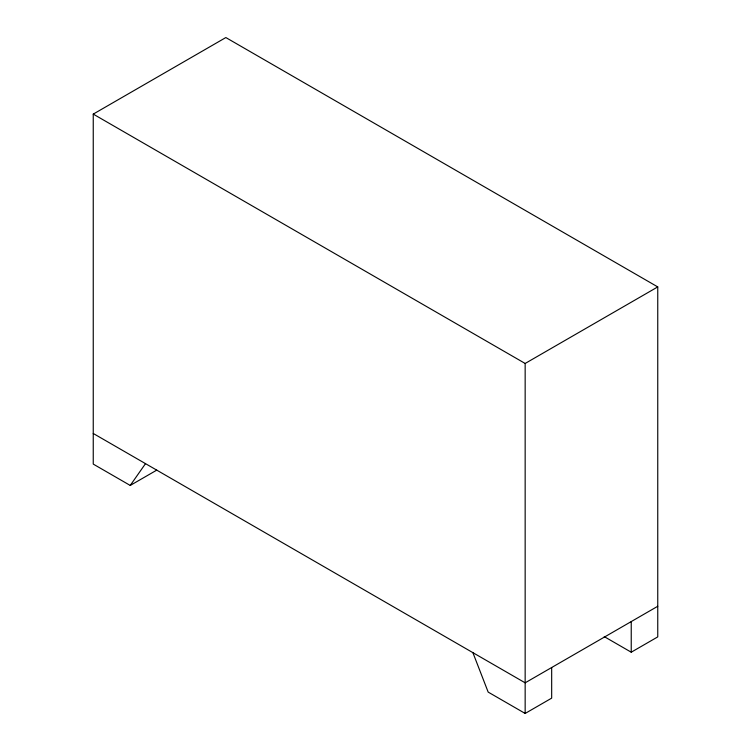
<?xml version="1.0" encoding="UTF-8"?>
<svg xmlns="http://www.w3.org/2000/svg" width="751" height="751" viewBox="0 0 751 751"><rect width="100%" height="100%" fill="white"/><g stroke="black" fill="none" stroke-linecap="round" stroke-linejoin="round"><path stroke-width="1.13" d="M604.245 636.623L631.234 652.206L657.754 636.895L657.754 286.91L225.844 37.55L93.246 114.105L93.246 464.09L130.233 485.446L145.506 463.639M130.233 485.446L156.752 470.135M93.246 114.105L525.156 363.465L657.754 286.91M657.754 606.273L525.156 682.828L93.246 433.468M472.886 652.647L488.169 692.093L525.156 713.45L551.675 698.139L551.675 667.517M631.234 621.584L631.234 652.206M525.156 363.465L525.156 713.45"/></g></svg>
